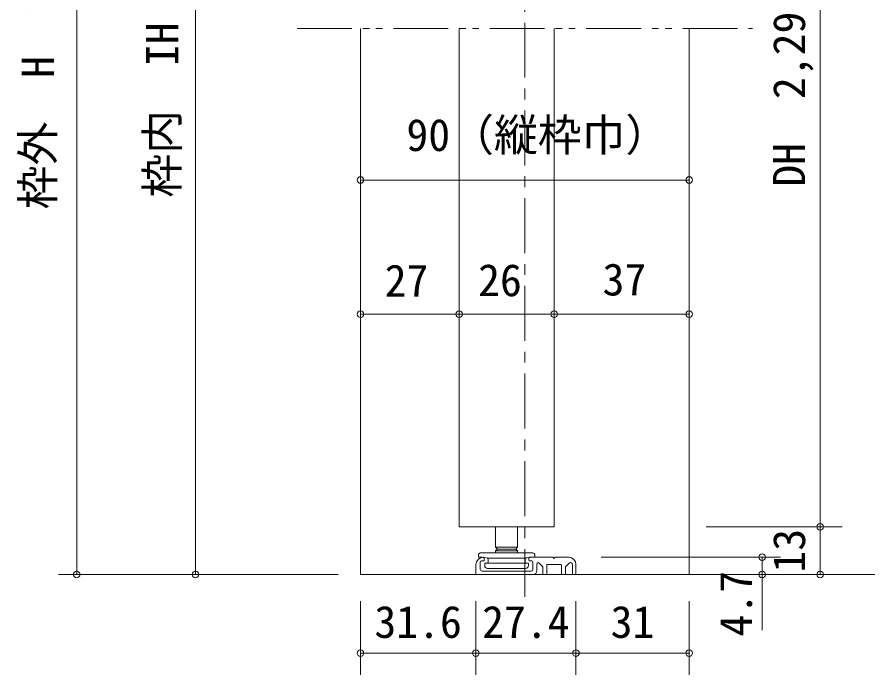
# Model space of a CAD drawing. Units: millimetres on the paper, enlarged 10 times, with parts at other scales. Extents: x -1954 to 1996, y -1346 to 1437.
# Drawn here: x -1217 to -440, y -24 to 576 of the extents above; entities that cross this region are included whole.
import ezdxf
from ezdxf.enums import TextEntityAlignment as Align

# ---------------------------------------------------------------- set-up
doc = ezdxf.new("R2010")
doc.units = ezdxf.units.MM
doc.header["$LTSCALE"] = 10
doc.header["$PDMODE"] = 32
doc.header["$PDSIZE"] = 6
doc.linetypes.add('CHAIN1', pattern=[8, 5, -1, 1, -1])
doc.linetypes.add('DOUBLE_CHAIN1', pattern=[8.8, 5, -1, 0.6, -0.6, 0.6, -1])
doc.layers.add('2-1_6', color=3, linetype='Continuous', lineweight=20)
doc.styles.add('ＭＳ ゴシック', font='')
doc.styles.get('ＭＳ ゴシック').set_extended_font_data('MS Gothic')

msp = doc.modelspace()

# ---------------------------------------------------------------- linework, layer by layer
at = {"layer": '2-1_6', "color": 4, "linetype": 'CHAIN1', "lineweight": 9}
msp.add_line((-753.3, 1051.04), (-753.3, 47.49), dxfattribs=at)
at = {"layer": '2-1_6', "color": 4, "lineweight": 9}
for p, q in [((-1162.4, 1027.12), (-1162.4, 67.84)), ((-483.7, 111.18), (-483.7, 907.12)), ((-1053.96, 807.12), (-1053.96, 67.84)), ((-903.3, 411), (-903.3, 494.34)), ((-903.3, 427.67), (-603.3, 427.67)), ((-813.3, 288.65), (-813.3, 404.33)), ((-726.63, 288.65), (-726.63, 404.33)), ((-903.3, 231.99), (-903.3, 347.66)), ((-463.7, 111.18), (-587.95, 111.18)), ((-463.7, 111.18), (-587.95, 111.18)), ((-483.7, 74.51), (-483.7, 111.18)), ((-483.7, 67.84), (-483.7, 111.18)), ((-519.97, 83.51), (-683.71, 83.51)), ((-536.63, 17), (-536.63, 83.51)), ((-1179.07, 67.84), (-923.82, 67.84)), ((-463.7, 67.84), (-587.95, 67.84)), ((-519.97, 67.84), (-586.63, 67.84)), ((-903.3, -23.86), (-903.3, 43.54)), ((-797.97, -23.86), (-797.97, 43.54)), ((-706.63, -23.86), (-706.63, 43.54)), ((-603.3, -23.86), (-603.3, 43.54)), ((-903.3, -3.86), (-797.97, -3.86)), ((-797.97, -3.86), (-706.63, -3.86)), ((-706.63, -3.86), (-603.3, -3.86))]:
    msp.add_line(p, q, dxfattribs=at)
at = {"layer": '2-1_6', "color": 7, "linetype": 'DOUBLE_CHAIN1'}
msp.add_line((-961.23, 565.93), (-545.37, 565.93), dxfattribs=at)
at = {"layer": '2-1_6', "color": 8, "lineweight": 18}
for p, q in [((-903.3, 565.93), (-903.3, 67.84)), ((-603.3, 565.93), (-603.3, 67.84)), ((-903.3, 67.84), (-603.3, 67.84))]:
    msp.add_line(p, q, dxfattribs=at)
at = {"layer": '2-1_6', "color": 1, "lineweight": 18}
for p, q in [((-813.3, 111.18), (-813.3, 565.93)), ((-726.63, 565.93), (-726.63, 111.18)), ((-726.63, 111.18), (-813.3, 111.18))]:
    msp.add_line(p, q, dxfattribs=at)
at = {"layer": '2-1_6'}
for p, q in [((-779.97, 92.58), (-779.97, 111.18)), ((-759.97, 111.18), (-759.97, 92.58)), ((-795.64, 85.92), (-795.64, 83.58)), ((-745.97, 87.58), (-793.97, 87.58)), ((-779.97, 92.58), (-759.97, 92.58)), ((-778.3, 90.92), (-779.97, 92.58)), ((-779.97, 89.25), (-778.3, 90.92)), ((-779.97, 89.25), (-779.97, 87.58)), ((-779.97, 89.25), (-759.97, 89.25)), ((-769.97, 90.92), (-778.3, 90.92)), ((-761.63, 90.92), (-778.3, 90.92)), ((-761.63, 90.92), (-769.97, 90.92)), ((-761.63, 90.92), (-759.97, 92.58)), ((-761.63, 90.92), (-759.97, 89.25)), ((-759.97, 87.58), (-759.97, 89.25)), ((-744.3, 85.92), (-744.3, 83.58)), ((-792.29, 83.58), (-795.64, 83.58)), ((-793.97, 79.18), (-793.97, 72.51)), ((-790.97, 80.18), (-792.97, 80.18)), ((-788.21, 82.94), (-792.29, 83.58)), ((-790.3, 82.51), (-790.3, 80.84)), ((-787.47, 78.25), (-789.97, 78.25)), ((-789.97, 78.25), (-789.97, 75.92)), ((-786.8, 78.25), (-787.47, 78.25)), ((-753.13, 82.71), (-786.8, 82.71)), ((-786.8, 81.29), (-786.8, 78.92)), ((-753.13, 78.25), (-786.8, 78.25)), ((-753.13, 81.29), (-753.13, 78.92)), ((-752.47, 78.25), (-753.13, 78.25)), ((-749.97, 78.25), (-752.47, 78.25)), ((-747.65, 83.58), (-751.73, 82.94)), ((-749.97, 78.25), (-749.97, 75.92)), ((-749.63, 82.51), (-749.63, 80.84)), ((-748.97, 80.18), (-746.97, 80.18)), ((-748.63, 83.51), (-743.3, 83.51)), ((-744.3, 83.58), (-747.65, 83.58)), ((-745.97, 79.18), (-745.97, 72.51)), ((-727.63, 83.51), (-743.3, 83.51)), ((-737.26, 74.97), (-740.59, 78.3)), ((-726.63, 82.51), (-727.63, 83.51)), ((-726.63, 82.51), (-725.63, 83.51)), ((-713.3, 83.51), (-725.63, 83.51)), ((-716.3, 74.68), (-712.81, 78.17)), ((-797.97, 76.84), (-797.97, 67.84)), ((-769.97, 70.84), (-792.3, 70.84)), ((-752.63, 73.25), (-787.3, 73.25)), ((-747.63, 70.84), (-769.97, 70.84)), ((-742.3, 77.6), (-742.3, 71.18)), ((-733.3, 67.84), (-733.3, 76.51)), ((-720.3, 76.84), (-732.97, 76.84)), ((-719.96, 67.84), (-719.96, 76.51)), ((-716.3, 67.84), (-716.3, 74.68)), ((-706.63, 67.84), (-706.63, 76.84)), ((-769.97, 67.84), (-797.97, 67.84)), ((-745.63, 67.84), (-769.97, 67.84)), ((-716.3, 67.84), (-719.96, 67.84))]:
    msp.add_line(p, q, dxfattribs=at)
at = {"layer": '2-1_6', "linetype": 'DOUBLE_CHAIN1'}
for p, q in [((-786.8, 82.71), (-788.21, 82.94)), ((-751.73, 82.94), (-753.13, 82.71)), ((-737.26, 74.97), (-736.97, 74.68)), ((-736.97, 74.68), (-736.97, 74.26))]:
    msp.add_line(p, q, dxfattribs=at)
at = {"layer": '2-1_6', "color": 7, "lineweight": 18}
msp.add_line((-324.03, 67.84), (-903.3, 67.84), dxfattribs=at)
at = {"layer": '2-1_6', "color": 4, "lineweight": 9}
msp.add_lwpolyline([(-903.3, 305.32), (-727.3, 305.32), (-603.3, 305.32)], dxfattribs=at)
at = {"layer": '2-1_6'}
for points in [[(-733.3, 67.84), (-736.97, 67.84), (-736.97, 74.26)], [(-706.63, 67.84), (-709.96, 67.84), (-709.96, 76.99)]]:
    msp.add_lwpolyline(points, dxfattribs=at)
for centre, radius, start, end in [((-793.97, 85.92), 1.67, 90, 180), ((-745.97, 85.92), 1.67, 0, 90), ((-791.3, 76.84), 6.67, 90.00002, 180.00002), ((-792.97, 79.18), 1, 90, 180), ((-791.3, 82.51), 1, 0, 90.00002), ((-790.97, 80.84), 0.667, 270, 0.00002), ((-788.47, 81.29), 1.67, 0, 81), ((-787.47, 78.92), 0.667, 270, 0), ((-751.47, 81.29), 1.67, 99.00002, 180), ((-752.47, 78.92), 0.667, 180, 270), ((-748.97, 80.84), 0.667, 180.00002, 270), ((-748.63, 82.51), 1, 90, 180.00002), ((-746.97, 79.18), 1, 0, 90), ((-741.3, 77.6), 1, 45, 180.00002), ((-713.3, 76.84), 6.67, 0, 90), ((-711.63, 76.99), 1.67, 0, 135), ((-792.3, 72.51), 1.67, 180, 270), ((-787.3, 75.92), 2.67, 180, 270), ((-752.63, 75.92), 2.67, 270, 0), ((-747.63, 72.51), 1.67, 270, 0), ((-745.63, 71.18), 3.33, 270, 0), ((-737.97, 74.26), 1, 0, 45), ((-732.97, 76.51), 0.333, 90, 180), ((-720.3, 76.51), 0.333, 0, 90)]:
    msp.add_arc(centre, radius, start, end, dxfattribs=at)
at = {"layer": '2-1_6', "color": 4}
for p in [(-903.3, 427.67), (-603.3, 427.67), (-903.3, 305.32), (-813.3, 305.32), (-726.63, 305.32), (-603.3, 305.32), (-483.7, 111.18), (-536.63, 83.51), (-1162.4, 67.84), (-1053.96, 67.84), (-536.63, 67.84), (-483.7, 67.84), (-903.3, -3.86), (-797.97, -3.86), (-706.63, -3.86), (-603.3, -3.86)]:
    msp.add_point(p, dxfattribs=at)

# ---------------------------------------------------------------- texts
at = {"layer": '2-1_6', "color": 7, "style": 'ＭＳ ゴシック'}
for s, p in [('枠内\u3000IH\u30002,318', (-1060.88, 411.59)), ('枠外  H\u30002,354', (-1174.41, 400.89)), ('DH\u30002,297', (-488.7, 421.57)), ('13', (-488.7, 69.51)), ('4.7', (-537.16, 11.18))]:
    msp.add_text(s, height=29.33, rotation=90, dxfattribs=at).set_placement(p, align=Align.BOTTOM_LEFT)
for s, p in [('90（縦枠巾）', (-861.42, 445.31)), ('27', (-881.22, 312.47)), ('26', (-795.97, 312.91)), ('37', (-682.36, 313.52)), ('31.6', (-890.64, 1.14)), ('27.4', (-792.3, 1.14)), ('31', (-674.97, 1.14))]:
    msp.add_text(s, height=29.33, dxfattribs=at).set_placement(p, align=Align.BOTTOM_LEFT)

doc.saveas('drawing.dxf')
